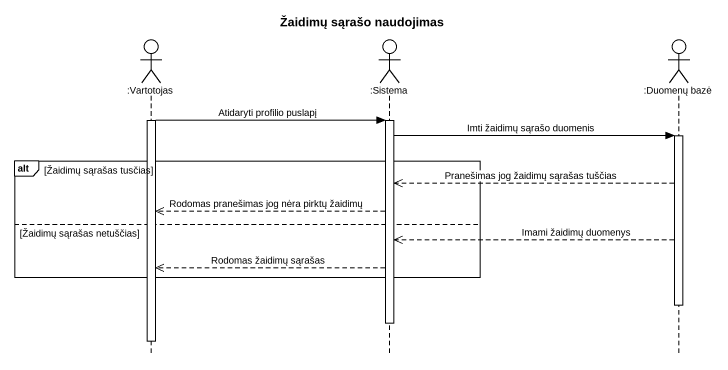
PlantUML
@startuml
title Žaidimų sąrašo naudojimas
hide footbox
actor ":Vartotojas" as Vartotojas
actor ":Sistema" as Sistema
actor ":Duomenų bazė" as Duomenų_bazė

activate Vartotojas
Vartotojas -> Sistema : Atidaryti profilio puslapį
activate Sistema
Sistema -> Duomenų_bazė : Imti žaidimų sąrašo duomenis
activate Duomenų_bazė
alt Žaidimų sąrašas tusčias
  Duomenų_bazė -->> Sistema : Pranešimas jog žaidimų sąrašas tuščias
  Sistema -->> Vartotojas : Rodomas pranešimas jog nėra pirktų žaidimų
else Žaidimų sąrašas netuščias
  Duomenų_bazė -->> Sistema : Imami žaidimų duomenys
  Sistema -->> Vartotojas : Rodomas žaidimų sąrašas
end
deactivate Duomenų_bazė
deactivate Sistema
deactivate Vartotojas
@enduml
